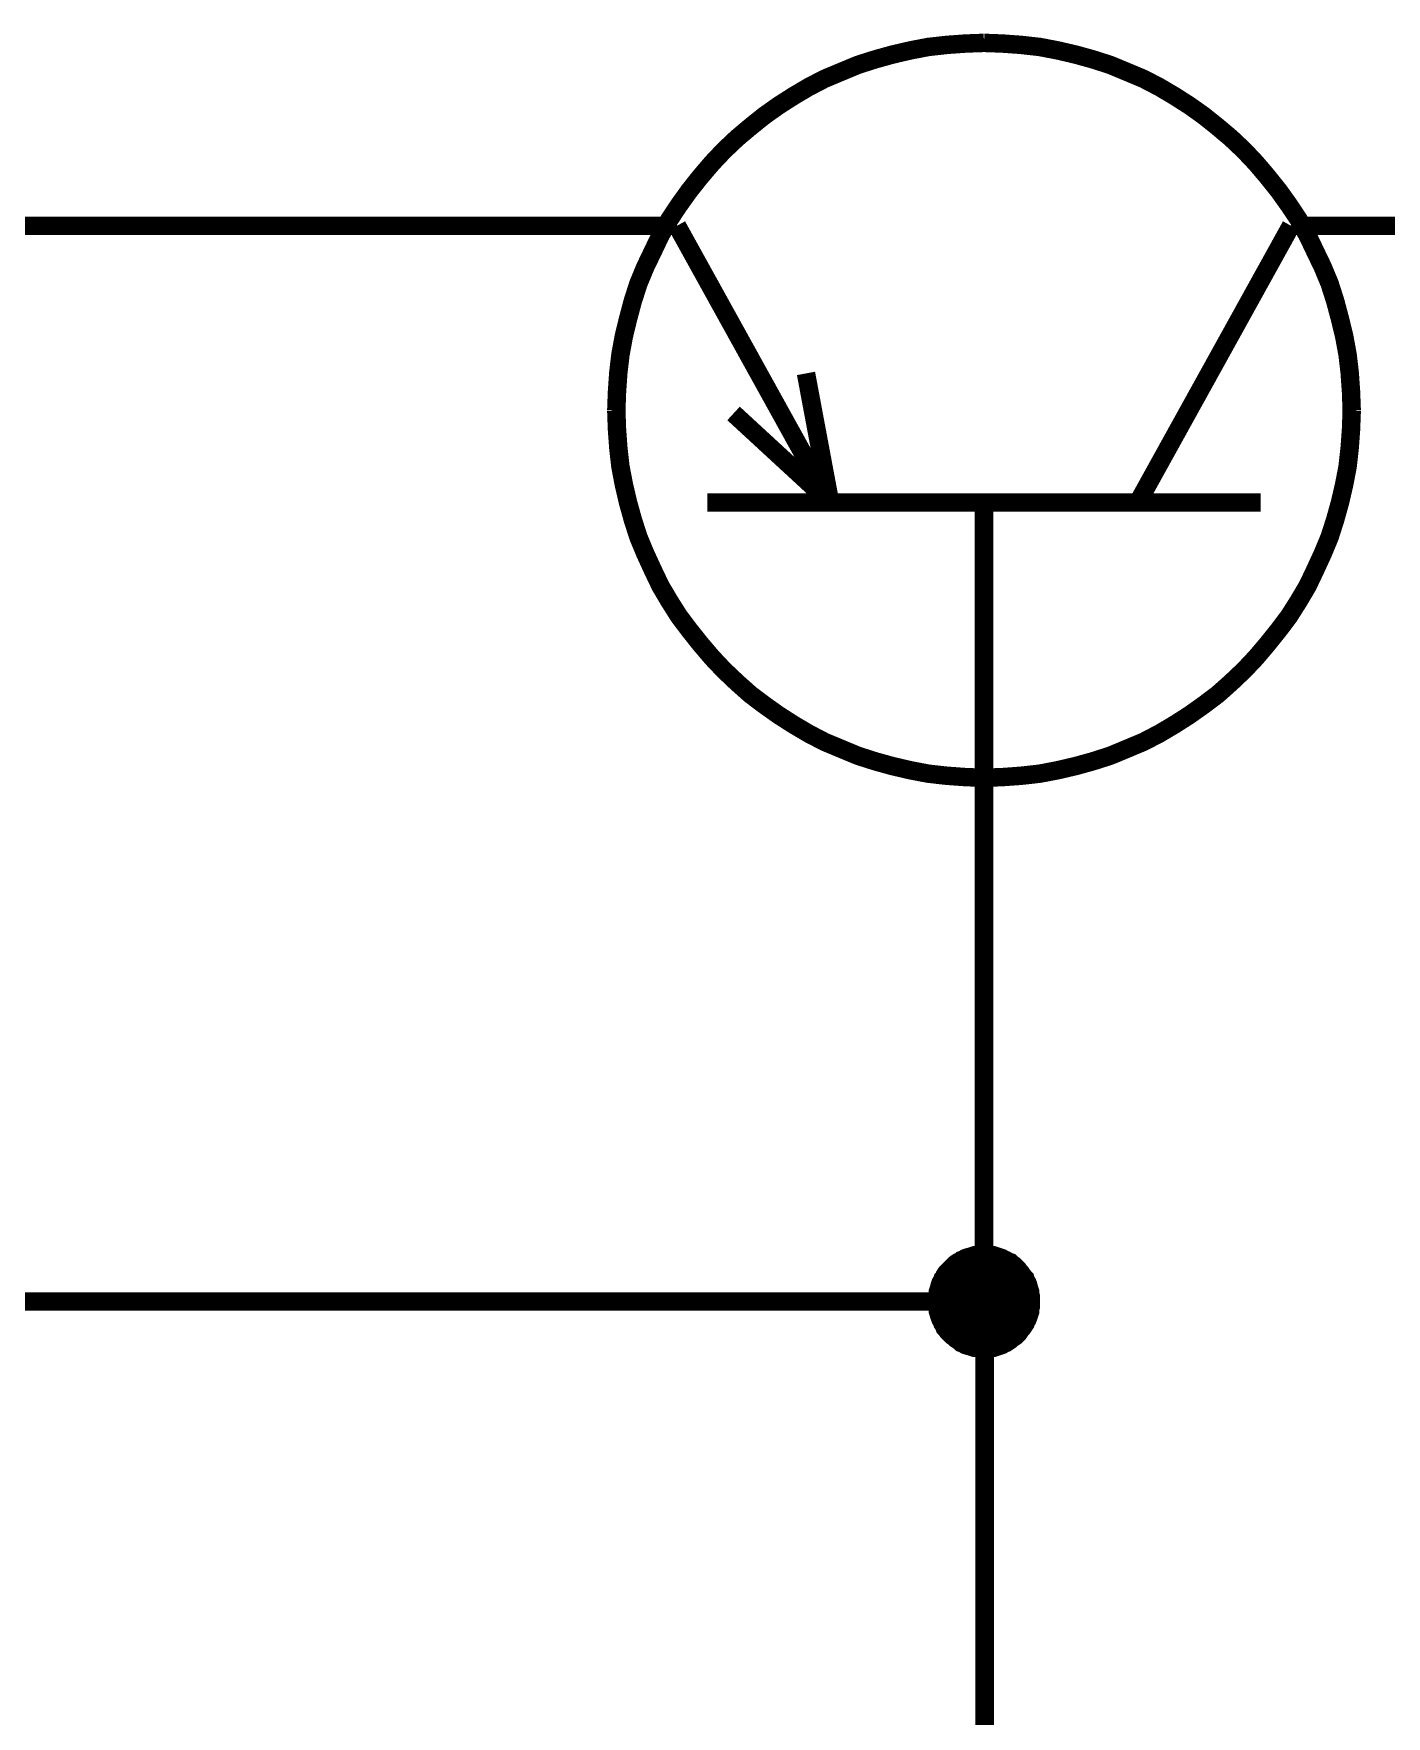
# Model space of a CAD drawing. Header units: millimetres. Extents: x 0 to 420, y 0 to 297.
# Drawn here: x 144.55 to 166.56, y 75.74 to 103.13 of the extents above; entities that cross this region are included whole.
import ezdxf

# ---------------------------------------------------------------- set-up
doc = ezdxf.new("R2010")
doc.units = ezdxf.units.MM
doc.layers.add('Sheet', color=255, linetype='Continuous')

msp = doc.modelspace()

# ---------------------------------------------------------------- linework, layer by layer
at = {"layer": 'Sheet'}
for points, const_width in [([(154.031, 96.99), (154.042, 97.293), (154.064, 97.608), (154.098, 97.9), (154.154, 98.203), (154.222, 98.483), (154.3, 98.775), (154.39, 99.056), (154.502, 99.326), (154.626, 99.584), (154.749, 99.842), (154.895, 100.1), (155.052, 100.336), (155.221, 100.572), (155.4, 100.797), (155.591, 101.021), (155.782, 101.223), (155.996, 101.426), (156.209, 101.605), (156.433, 101.785), (156.669, 101.953), (156.916, 102.111), (157.163, 102.257), (157.421, 102.391), (157.691, 102.504), (157.96, 102.616), (158.241, 102.706), (158.522, 102.784), (158.814, 102.852), (159.106, 102.908), (159.409, 102.942), (159.712, 102.964), (160.015, 102.975)], 0.3), ([(160.015, 102.975), (159.712, 102.964), (159.409, 102.942), (159.106, 102.908), (158.814, 102.852), (158.522, 102.784), (158.241, 102.706), (157.96, 102.616), (157.691, 102.504), (157.421, 102.391), (157.163, 102.257), (156.916, 102.111), (156.669, 101.953), (156.433, 101.785), (156.209, 101.605), (155.996, 101.426), (155.782, 101.223), (155.591, 101.021), (155.4, 100.797), (155.221, 100.572), (155.052, 100.336), (154.895, 100.1), (154.749, 99.842), (154.626, 99.584), (154.502, 99.326), (154.39, 99.056), (154.3, 98.775), (154.222, 98.483), (154.154, 98.203), (154.098, 97.9), (154.064, 97.608), (154.042, 97.293), (154.031, 96.99)], 0.3), ([(160.015, 102.975), (160.318, 102.964), (160.621, 102.942), (160.924, 102.908), (161.216, 102.852), (161.508, 102.784), (161.789, 102.706), (162.07, 102.616), (162.339, 102.504), (162.609, 102.391), (162.867, 102.257), (163.114, 102.111), (163.361, 101.953), (163.597, 101.785), (163.821, 101.605), (164.034, 101.426), (164.248, 101.223), (164.439, 101.021), (164.629, 100.797), (164.809, 100.572), (164.978, 100.336), (165.135, 100.1), (165.281, 99.842), (165.404, 99.584), (165.528, 99.326), (165.64, 99.056), (165.73, 98.775), (165.808, 98.483), (165.876, 98.203), (165.932, 97.9), (165.966, 97.608), (165.988, 97.293), (165.999, 96.99)], 0.3), ([(165.999, 96.99), (165.988, 97.293), (165.966, 97.608), (165.932, 97.9), (165.876, 98.203), (165.808, 98.483), (165.73, 98.775), (165.64, 99.056), (165.528, 99.326), (165.404, 99.584), (165.281, 99.842), (165.135, 100.1), (164.978, 100.336), (164.809, 100.572), (164.629, 100.797), (164.439, 101.021), (164.248, 101.223), (164.034, 101.426), (163.821, 101.605), (163.597, 101.785), (163.361, 101.953), (163.114, 102.111), (162.867, 102.257), (162.609, 102.391), (162.339, 102.504), (162.07, 102.616), (161.789, 102.706), (161.508, 102.784), (161.216, 102.852), (160.924, 102.908), (160.621, 102.942), (160.318, 102.964), (160.015, 102.975)], 0.3), ([(117.519, 82.493), (115.026, 82.493), (115.026, 99.999), (150.011, 99.999)], 0.3), ([(155.019, 99.999), (150.011, 99.999)], 0.3), ([(155.019, 99.999), (157.511, 95.496)], 0.3), ([(165.011, 99.999), (162.519, 95.496)], 0.3), ([(165.011, 99.999), (170.007, 99.999)], 0.3), ([(157.118, 97.596), (157.511, 95.496)], 0.3), ([(160.015, 91.016), (159.712, 91.027), (159.409, 91.049), (159.106, 91.083), (158.814, 91.139), (158.522, 91.207), (158.241, 91.285), (157.96, 91.375), (157.691, 91.487), (157.421, 91.6), (157.163, 91.734), (156.916, 91.88), (156.669, 92.038), (156.433, 92.206), (156.209, 92.375), (155.996, 92.565), (155.782, 92.768), (155.591, 92.97), (155.4, 93.194), (155.221, 93.419), (155.052, 93.643), (154.895, 93.891), (154.749, 94.138), (154.626, 94.396), (154.502, 94.665), (154.39, 94.935), (154.3, 95.216), (154.222, 95.496), (154.154, 95.788), (154.098, 96.08), (154.064, 96.384), (154.042, 96.687), (154.031, 96.99)], 0.3), ([(154.031, 96.99), (154.031, 96.99)], 0.3), ([(154.031, 96.99), (154.042, 96.687), (154.064, 96.384), (154.098, 96.08), (154.154, 95.788), (154.222, 95.496), (154.3, 95.216), (154.39, 94.935), (154.502, 94.665), (154.626, 94.396), (154.749, 94.138), (154.895, 93.891), (155.052, 93.643), (155.221, 93.419), (155.4, 93.194), (155.591, 92.97), (155.782, 92.768), (155.996, 92.565), (156.209, 92.375), (156.433, 92.206), (156.669, 92.038), (156.916, 91.88), (157.163, 91.734), (157.421, 91.6), (157.691, 91.487), (157.96, 91.375), (158.241, 91.285), (158.522, 91.207), (158.814, 91.139), (159.106, 91.083), (159.409, 91.049), (159.712, 91.027), (160.015, 91.016)], 0.3), ([(157.511, 95.496), (155.939, 96.945)], 0.3), ([(165.999, 96.99), (165.988, 96.687), (165.966, 96.384), (165.932, 96.08), (165.876, 95.788), (165.808, 95.496), (165.73, 95.216), (165.64, 94.935), (165.528, 94.665), (165.404, 94.396), (165.281, 94.138), (165.135, 93.891), (164.978, 93.643), (164.809, 93.419), (164.629, 93.194), (164.439, 92.97), (164.248, 92.768), (164.034, 92.565), (163.821, 92.375), (163.597, 92.206), (163.361, 92.038), (163.114, 91.88), (162.867, 91.734), (162.609, 91.6), (162.339, 91.487), (162.07, 91.375), (161.789, 91.285), (161.508, 91.207), (161.216, 91.139), (160.924, 91.083), (160.621, 91.049), (160.318, 91.027), (160.015, 91.016)], 0.3), ([(160.015, 91.016), (160.318, 91.027), (160.621, 91.049), (160.924, 91.083), (161.216, 91.139), (161.508, 91.207), (161.789, 91.285), (162.07, 91.375), (162.339, 91.487), (162.609, 91.6), (162.867, 91.734), (163.114, 91.88), (163.361, 92.038), (163.597, 92.206), (163.821, 92.375), (164.034, 92.565), (164.248, 92.768), (164.439, 92.97), (164.629, 93.194), (164.809, 93.419), (164.978, 93.643), (165.135, 93.891), (165.281, 94.138), (165.404, 94.396), (165.528, 94.665), (165.64, 94.935), (165.73, 95.216), (165.808, 95.496), (165.876, 95.788), (165.932, 96.08), (165.966, 96.384), (165.988, 96.687), (165.999, 96.99)], 0.3), ([(165.999, 96.99), (165.999, 96.99), (165.999, 96.99), (165.999, 96.99), (165.999, 96.99), (165.999, 96.99), (165.999, 96.99), (165.999, 96.99), (165.999, 96.99), (165.999, 96.99), (165.999, 96.99), (165.999, 96.99), (165.999, 96.99), (165.999, 96.99), (165.999, 96.99), (165.999, 96.99), (165.999, 96.99), (165.999, 96.99), (165.999, 96.99), (165.999, 96.99), (165.999, 96.99), (165.999, 96.99), (165.999, 96.99), (165.999, 96.99), (165.999, 96.99), (165.999, 96.99), (165.999, 96.99), (165.999, 96.99), (165.999, 96.99), (165.999, 96.99), (165.999, 96.99), (165.999, 96.99), (165.999, 96.99)], 0.3), ([(165.999, 96.99), (165.999, 96.99)], 0.3), ([(164.517, 95.496), (155.513, 95.496)], 0.3), ([(160.015, 95.496), (160.015, 90.993)], 0.3), ([(160.015, 95.496), (164.517, 95.496)], 0.3), ([(160.015, 90.993), (160.015, 85.996)], 0.3), ([(160.015, 85.996), (160.015, 82.493)], 0.3), ([(159.251, 82.493), (159.251, 82.537), (159.251, 82.571), (159.263, 82.605), (159.263, 82.65), (159.274, 82.683), (159.285, 82.717), (159.296, 82.762), (159.308, 82.796), (159.33, 82.829), (159.341, 82.863), (159.364, 82.886), (159.375, 82.919), (159.397, 82.953), (159.42, 82.975), (159.454, 83.009), (159.476, 83.032), (159.499, 83.054), (159.532, 83.088), (159.555, 83.11), (159.588, 83.133), (159.622, 83.144), (159.644, 83.166), (159.678, 83.178), (159.712, 83.2), (159.746, 83.211), (159.79, 83.222), (159.824, 83.234), (159.858, 83.245), (159.903, 83.245), (159.936, 83.256), (159.97, 83.256), (160.015, 83.256)], 0.3), ([(159.251, 82.493), (159.251, 82.537), (159.251, 82.571), (159.263, 82.605), (159.263, 82.65), (159.274, 82.683), (159.285, 82.717), (159.296, 82.762), (159.308, 82.796), (159.33, 82.829), (159.341, 82.863), (159.364, 82.886), (159.375, 82.919), (159.397, 82.953), (159.42, 82.975), (159.454, 83.009), (159.476, 83.032), (159.499, 83.054), (159.532, 83.088), (159.555, 83.11), (159.588, 83.133), (159.622, 83.144), (159.644, 83.166), (159.678, 83.178), (159.712, 83.2), (159.746, 83.211), (159.79, 83.222), (159.824, 83.234), (159.858, 83.245), (159.903, 83.245), (159.936, 83.256), (159.97, 83.256), (160.015, 83.256)], 0.3), ([(159.251, 82.493), (159.251, 82.537), (159.251, 82.571), (159.263, 82.605), (159.263, 82.65), (159.274, 82.683), (159.285, 82.717), (159.296, 82.762), (159.308, 82.796), (159.33, 82.829), (159.341, 82.863), (159.364, 82.886), (159.375, 82.919), (159.397, 82.953), (159.42, 82.975), (159.454, 83.009), (159.476, 83.032), (159.499, 83.054), (159.532, 83.088), (159.555, 83.11), (159.588, 83.133), (159.622, 83.144), (159.644, 83.166), (159.678, 83.178), (159.712, 83.2), (159.746, 83.211), (159.79, 83.222), (159.824, 83.234), (159.858, 83.245), (159.903, 83.245), (159.936, 83.256), (159.97, 83.256), (160.015, 83.256)], 0.3), ([(159.251, 82.493), (159.251, 82.537), (159.251, 82.571), (159.263, 82.605), (159.263, 82.65), (159.274, 82.683), (159.285, 82.717), (159.296, 82.762), (159.308, 82.796), (159.33, 82.829), (159.341, 82.863), (159.364, 82.886), (159.375, 82.919), (159.397, 82.953), (159.42, 82.975), (159.454, 83.009), (159.476, 83.032), (159.499, 83.054), (159.532, 83.088), (159.555, 83.11), (159.588, 83.133), (159.622, 83.144), (159.644, 83.166), (159.678, 83.178), (159.712, 83.2), (159.746, 83.211), (159.79, 83.222), (159.824, 83.234), (159.858, 83.245), (159.903, 83.245), (159.936, 83.256), (159.97, 83.256), (160.015, 83.256)], 0.3), ([(159.251, 82.493), (159.251, 82.537), (159.251, 82.571), (159.263, 82.605), (159.263, 82.65), (159.274, 82.683), (159.285, 82.717), (159.296, 82.762), (159.308, 82.796), (159.33, 82.829), (159.341, 82.863), (159.364, 82.886), (159.375, 82.919), (159.397, 82.953), (159.42, 82.975), (159.454, 83.009), (159.476, 83.032), (159.499, 83.054), (159.532, 83.088), (159.555, 83.11), (159.588, 83.133), (159.622, 83.144), (159.644, 83.166), (159.678, 83.178), (159.712, 83.2), (159.746, 83.211), (159.79, 83.222), (159.824, 83.234), (159.858, 83.245), (159.903, 83.245), (159.936, 83.256), (159.97, 83.256), (160.015, 83.256)], 0.0991), ([(159.251, 82.493), (159.251, 82.537), (159.251, 82.571), (159.263, 82.605), (159.263, 82.65), (159.274, 82.683), (159.285, 82.717), (159.296, 82.762), (159.308, 82.796), (159.33, 82.829), (159.341, 82.863), (159.364, 82.886), (159.375, 82.919), (159.397, 82.953), (159.42, 82.975), (159.454, 83.009), (159.476, 83.032), (159.499, 83.054), (159.532, 83.088), (159.555, 83.11), (159.588, 83.133), (159.622, 83.144), (159.644, 83.166), (159.678, 83.178), (159.712, 83.2), (159.746, 83.211), (159.79, 83.222), (159.824, 83.234), (159.858, 83.245), (159.903, 83.245), (159.936, 83.256), (159.97, 83.256), (160.015, 83.256)], 0.0991), ([(159.251, 82.493), (159.251, 82.537), (159.251, 82.571), (159.263, 82.605), (159.263, 82.65), (159.274, 82.683), (159.285, 82.717), (159.296, 82.762), (159.308, 82.796), (159.33, 82.829), (159.341, 82.863), (159.364, 82.886), (159.375, 82.919), (159.397, 82.953), (159.42, 82.975), (159.454, 83.009), (159.476, 83.032), (159.499, 83.054), (159.532, 83.088), (159.555, 83.11), (159.588, 83.133), (159.622, 83.144), (159.644, 83.166), (159.678, 83.178), (159.712, 83.2), (159.746, 83.211), (159.79, 83.222), (159.824, 83.234), (159.858, 83.245), (159.903, 83.245), (159.936, 83.256), (159.97, 83.256), (160.015, 83.256)], 0.0991), ([(159.251, 82.493), (159.251, 82.537), (159.251, 82.571), (159.263, 82.605), (159.263, 82.65), (159.274, 82.683), (159.285, 82.717), (159.296, 82.762), (159.308, 82.796), (159.33, 82.829), (159.341, 82.863), (159.364, 82.886), (159.375, 82.919), (159.397, 82.953), (159.42, 82.975), (159.454, 83.009), (159.476, 83.032), (159.499, 83.054), (159.532, 83.088), (159.555, 83.11), (159.588, 83.133), (159.622, 83.144), (159.644, 83.166), (159.678, 83.178), (159.712, 83.2), (159.746, 83.211), (159.79, 83.222), (159.824, 83.234), (159.858, 83.245), (159.903, 83.245), (159.936, 83.256), (159.97, 83.256), (160.015, 83.256)], 0.0991), ([(160.015, 83.256), (160.015, 83.256)], 0.3), ([(160.015, 83.256), (160.049, 83.256), (160.094, 83.256), (160.127, 83.245), (160.172, 83.245), (160.206, 83.234), (160.24, 83.222), (160.273, 83.211), (160.307, 83.2), (160.341, 83.178), (160.374, 83.166), (160.408, 83.144), (160.442, 83.133), (160.464, 83.11), (160.498, 83.088), (160.531, 83.054), (160.554, 83.032), (160.576, 83.009), (160.599, 82.975), (160.621, 82.953), (160.644, 82.919), (160.666, 82.886), (160.689, 82.863), (160.7, 82.829), (160.722, 82.796), (160.734, 82.762), (160.745, 82.717), (160.756, 82.683), (160.767, 82.65), (160.767, 82.605), (160.778, 82.571), (160.778, 82.537), (160.778, 82.493)], 0.3), ([(160.015, 83.256), (160.015, 83.256)], 0.3), ([(160.015, 83.256), (160.049, 83.256), (160.094, 83.256), (160.127, 83.245), (160.172, 83.245), (160.206, 83.234), (160.24, 83.222), (160.273, 83.211), (160.307, 83.2), (160.341, 83.178), (160.374, 83.166), (160.408, 83.144), (160.442, 83.133), (160.464, 83.11), (160.498, 83.088), (160.531, 83.054), (160.554, 83.032), (160.576, 83.009), (160.599, 82.975), (160.621, 82.953), (160.644, 82.919), (160.666, 82.886), (160.689, 82.863), (160.7, 82.829), (160.722, 82.796), (160.734, 82.762), (160.745, 82.717), (160.756, 82.683), (160.767, 82.65), (160.767, 82.605), (160.778, 82.571), (160.778, 82.537), (160.778, 82.493)], 0.3), ([(160.015, 83.256), (160.015, 83.256)], 0.3), ([(160.015, 83.256), (160.049, 83.256), (160.094, 83.256), (160.127, 83.245), (160.172, 83.245), (160.206, 83.234), (160.24, 83.222), (160.273, 83.211), (160.307, 83.2), (160.341, 83.178), (160.374, 83.166), (160.408, 83.144), (160.442, 83.133), (160.464, 83.11), (160.498, 83.088), (160.531, 83.054), (160.554, 83.032), (160.576, 83.009), (160.599, 82.975), (160.621, 82.953), (160.644, 82.919), (160.666, 82.886), (160.689, 82.863), (160.7, 82.829), (160.722, 82.796), (160.734, 82.762), (160.745, 82.717), (160.756, 82.683), (160.767, 82.65), (160.767, 82.605), (160.778, 82.571), (160.778, 82.537), (160.778, 82.493)], 0.3), ([(160.015, 83.256), (160.015, 83.256)], 0.3), ([(160.015, 83.256), (160.049, 83.256), (160.094, 83.256), (160.127, 83.245), (160.172, 83.245), (160.206, 83.234), (160.24, 83.222), (160.273, 83.211), (160.307, 83.2), (160.341, 83.178), (160.374, 83.166), (160.408, 83.144), (160.442, 83.133), (160.464, 83.11), (160.498, 83.088), (160.531, 83.054), (160.554, 83.032), (160.576, 83.009), (160.599, 82.975), (160.621, 82.953), (160.644, 82.919), (160.666, 82.886), (160.689, 82.863), (160.7, 82.829), (160.722, 82.796), (160.734, 82.762), (160.745, 82.717), (160.756, 82.683), (160.767, 82.65), (160.767, 82.605), (160.778, 82.571), (160.778, 82.537), (160.778, 82.493)], 0.3), ([(160.015, 83.256), (160.015, 83.256)], 0.0991), ([(160.015, 83.256), (160.049, 83.256), (160.094, 83.256), (160.127, 83.245), (160.172, 83.245), (160.206, 83.234), (160.24, 83.222), (160.273, 83.211), (160.307, 83.2), (160.341, 83.178), (160.374, 83.166), (160.408, 83.144), (160.442, 83.133), (160.464, 83.11), (160.498, 83.088), (160.531, 83.054), (160.554, 83.032), (160.576, 83.009), (160.599, 82.975), (160.621, 82.953), (160.644, 82.919), (160.666, 82.886), (160.689, 82.863), (160.7, 82.829), (160.722, 82.796), (160.734, 82.762), (160.745, 82.717), (160.756, 82.683), (160.767, 82.65), (160.767, 82.605), (160.778, 82.571), (160.778, 82.537), (160.778, 82.493)], 0.0991), ([(160.015, 83.256), (160.015, 83.256)], 0.0991), ([(160.015, 83.256), (160.049, 83.256), (160.094, 83.256), (160.127, 83.245), (160.172, 83.245), (160.206, 83.234), (160.24, 83.222), (160.273, 83.211), (160.307, 83.2), (160.341, 83.178), (160.374, 83.166), (160.408, 83.144), (160.442, 83.133), (160.464, 83.11), (160.498, 83.088), (160.531, 83.054), (160.554, 83.032), (160.576, 83.009), (160.599, 82.975), (160.621, 82.953), (160.644, 82.919), (160.666, 82.886), (160.689, 82.863), (160.7, 82.829), (160.722, 82.796), (160.734, 82.762), (160.745, 82.717), (160.756, 82.683), (160.767, 82.65), (160.767, 82.605), (160.778, 82.571), (160.778, 82.537), (160.778, 82.493)], 0.0991), ([(160.015, 83.256), (160.015, 83.256)], 0.0991), ([(160.015, 83.256), (160.049, 83.256), (160.094, 83.256), (160.127, 83.245), (160.172, 83.245), (160.206, 83.234), (160.24, 83.222), (160.273, 83.211), (160.307, 83.2), (160.341, 83.178), (160.374, 83.166), (160.408, 83.144), (160.442, 83.133), (160.464, 83.11), (160.498, 83.088), (160.531, 83.054), (160.554, 83.032), (160.576, 83.009), (160.599, 82.975), (160.621, 82.953), (160.644, 82.919), (160.666, 82.886), (160.689, 82.863), (160.7, 82.829), (160.722, 82.796), (160.734, 82.762), (160.745, 82.717), (160.756, 82.683), (160.767, 82.65), (160.767, 82.605), (160.778, 82.571), (160.778, 82.537), (160.778, 82.493)], 0.0991), ([(160.015, 83.256), (160.015, 83.256)], 0.0991), ([(160.015, 83.256), (160.049, 83.256), (160.094, 83.256), (160.127, 83.245), (160.172, 83.245), (160.206, 83.234), (160.24, 83.222), (160.273, 83.211), (160.307, 83.2), (160.341, 83.178), (160.374, 83.166), (160.408, 83.144), (160.442, 83.133), (160.464, 83.11), (160.498, 83.088), (160.531, 83.054), (160.554, 83.032), (160.576, 83.009), (160.599, 82.975), (160.621, 82.953), (160.644, 82.919), (160.666, 82.886), (160.689, 82.863), (160.7, 82.829), (160.722, 82.796), (160.734, 82.762), (160.745, 82.717), (160.756, 82.683), (160.767, 82.65), (160.767, 82.605), (160.778, 82.571), (160.778, 82.537), (160.778, 82.493)], 0.0991), ([(137.515, 82.493), (160.015, 82.493), (160.026, 82.493), (160.026, 72.498)], 0.3), ([(160.015, 81.729), (159.97, 81.729), (159.936, 81.729), (159.903, 81.74), (159.858, 81.74), (159.824, 81.751), (159.79, 81.763), (159.746, 81.774), (159.712, 81.785), (159.678, 81.808), (159.644, 81.819), (159.622, 81.841), (159.588, 81.864), (159.555, 81.886), (159.532, 81.909), (159.499, 81.931), (159.476, 81.953), (159.454, 81.976), (159.42, 82.01), (159.397, 82.043), (159.375, 82.066), (159.364, 82.099), (159.341, 82.133), (159.33, 82.167), (159.308, 82.201), (159.296, 82.234), (159.285, 82.268), (159.274, 82.302), (159.263, 82.335), (159.263, 82.38), (159.251, 82.414), (159.251, 82.459), (159.251, 82.493)], 0.3), ([(159.251, 82.493), (159.251, 82.493)], 0.3), ([(160.015, 81.729), (159.97, 81.729), (159.936, 81.729), (159.903, 81.74), (159.858, 81.74), (159.824, 81.751), (159.79, 81.763), (159.746, 81.774), (159.712, 81.785), (159.678, 81.808), (159.644, 81.819), (159.622, 81.841), (159.588, 81.864), (159.555, 81.886), (159.532, 81.909), (159.499, 81.931), (159.476, 81.953), (159.454, 81.976), (159.42, 82.01), (159.397, 82.043), (159.375, 82.066), (159.364, 82.099), (159.341, 82.133), (159.33, 82.167), (159.308, 82.201), (159.296, 82.234), (159.285, 82.268), (159.274, 82.302), (159.263, 82.335), (159.263, 82.38), (159.251, 82.414), (159.251, 82.459), (159.251, 82.493)], 0.3), ([(159.251, 82.493), (159.251, 82.493)], 0.3), ([(160.015, 81.729), (159.97, 81.729), (159.936, 81.729), (159.903, 81.74), (159.858, 81.74), (159.824, 81.751), (159.79, 81.763), (159.746, 81.774), (159.712, 81.785), (159.678, 81.808), (159.644, 81.819), (159.622, 81.841), (159.588, 81.864), (159.555, 81.886), (159.532, 81.909), (159.499, 81.931), (159.476, 81.953), (159.454, 81.976), (159.42, 82.01), (159.397, 82.043), (159.375, 82.066), (159.364, 82.099), (159.341, 82.133), (159.33, 82.167), (159.308, 82.201), (159.296, 82.234), (159.285, 82.268), (159.274, 82.302), (159.263, 82.335), (159.263, 82.38), (159.251, 82.414), (159.251, 82.459), (159.251, 82.493)], 0.3), ([(159.251, 82.493), (159.251, 82.493)], 0.3), ([(160.015, 81.729), (159.97, 81.729), (159.936, 81.729), (159.903, 81.74), (159.858, 81.74), (159.824, 81.751), (159.79, 81.763), (159.746, 81.774), (159.712, 81.785), (159.678, 81.808), (159.644, 81.819), (159.622, 81.841), (159.588, 81.864), (159.555, 81.886), (159.532, 81.909), (159.499, 81.931), (159.476, 81.953), (159.454, 81.976), (159.42, 82.01), (159.397, 82.043), (159.375, 82.066), (159.364, 82.099), (159.341, 82.133), (159.33, 82.167), (159.308, 82.201), (159.296, 82.234), (159.285, 82.268), (159.274, 82.302), (159.263, 82.335), (159.263, 82.38), (159.251, 82.414), (159.251, 82.459), (159.251, 82.493)], 0.3), ([(159.251, 82.493), (159.251, 82.493)], 0.3), ([(160.015, 81.729), (159.97, 81.729), (159.936, 81.729), (159.903, 81.74), (159.858, 81.74), (159.824, 81.751), (159.79, 81.763), (159.746, 81.774), (159.712, 81.785), (159.678, 81.808), (159.644, 81.819), (159.622, 81.841), (159.588, 81.864), (159.555, 81.886), (159.532, 81.909), (159.499, 81.931), (159.476, 81.953), (159.454, 81.976), (159.42, 82.01), (159.397, 82.043), (159.375, 82.066), (159.364, 82.099), (159.341, 82.133), (159.33, 82.167), (159.308, 82.201), (159.296, 82.234), (159.285, 82.268), (159.274, 82.302), (159.263, 82.335), (159.263, 82.38), (159.251, 82.414), (159.251, 82.459), (159.251, 82.493)], 0.0991), ([(159.251, 82.493), (159.251, 82.493)], 0.0991), ([(160.015, 81.729), (159.97, 81.729), (159.936, 81.729), (159.903, 81.74), (159.858, 81.74), (159.824, 81.751), (159.79, 81.763), (159.746, 81.774), (159.712, 81.785), (159.678, 81.808), (159.644, 81.819), (159.622, 81.841), (159.588, 81.864), (159.555, 81.886), (159.532, 81.909), (159.499, 81.931), (159.476, 81.953), (159.454, 81.976), (159.42, 82.01), (159.397, 82.043), (159.375, 82.066), (159.364, 82.099), (159.341, 82.133), (159.33, 82.167), (159.308, 82.201), (159.296, 82.234), (159.285, 82.268), (159.274, 82.302), (159.263, 82.335), (159.263, 82.38), (159.251, 82.414), (159.251, 82.459), (159.251, 82.493)], 0.0991), ([(159.251, 82.493), (159.251, 82.493)], 0.0991), ([(160.015, 81.729), (159.97, 81.729), (159.936, 81.729), (159.903, 81.74), (159.858, 81.74), (159.824, 81.751), (159.79, 81.763), (159.746, 81.774), (159.712, 81.785), (159.678, 81.808), (159.644, 81.819), (159.622, 81.841), (159.588, 81.864), (159.555, 81.886), (159.532, 81.909), (159.499, 81.931), (159.476, 81.953), (159.454, 81.976), (159.42, 82.01), (159.397, 82.043), (159.375, 82.066), (159.364, 82.099), (159.341, 82.133), (159.33, 82.167), (159.308, 82.201), (159.296, 82.234), (159.285, 82.268), (159.274, 82.302), (159.263, 82.335), (159.263, 82.38), (159.251, 82.414), (159.251, 82.459), (159.251, 82.493)], 0.0991), ([(159.251, 82.493), (159.251, 82.493)], 0.0991), ([(160.015, 81.729), (159.97, 81.729), (159.936, 81.729), (159.903, 81.74), (159.858, 81.74), (159.824, 81.751), (159.79, 81.763), (159.746, 81.774), (159.712, 81.785), (159.678, 81.808), (159.644, 81.819), (159.622, 81.841), (159.588, 81.864), (159.555, 81.886), (159.532, 81.909), (159.499, 81.931), (159.476, 81.953), (159.454, 81.976), (159.42, 82.01), (159.397, 82.043), (159.375, 82.066), (159.364, 82.099), (159.341, 82.133), (159.33, 82.167), (159.308, 82.201), (159.296, 82.234), (159.285, 82.268), (159.274, 82.302), (159.263, 82.335), (159.263, 82.38), (159.251, 82.414), (159.251, 82.459), (159.251, 82.493)], 0.0991), ([(159.251, 82.493), (159.251, 82.493)], 0.0991), ([(160.778, 82.493), (160.778, 82.459), (160.778, 82.414), (160.767, 82.38), (160.767, 82.335), (160.756, 82.302), (160.745, 82.268), (160.734, 82.234), (160.722, 82.201), (160.7, 82.167), (160.689, 82.133), (160.666, 82.099), (160.644, 82.066), (160.621, 82.043), (160.599, 82.01), (160.576, 81.976), (160.554, 81.953), (160.531, 81.931), (160.498, 81.909), (160.464, 81.886), (160.442, 81.864), (160.408, 81.841), (160.374, 81.819), (160.341, 81.808), (160.307, 81.785), (160.273, 81.774), (160.24, 81.763), (160.206, 81.751), (160.172, 81.74), (160.127, 81.74), (160.094, 81.729), (160.049, 81.729), (160.015, 81.729)], 0.3), ([(160.778, 82.493), (160.778, 82.459), (160.778, 82.414), (160.767, 82.38), (160.767, 82.335), (160.756, 82.302), (160.745, 82.268), (160.734, 82.234), (160.722, 82.201), (160.7, 82.167), (160.689, 82.133), (160.666, 82.099), (160.644, 82.066), (160.621, 82.043), (160.599, 82.01), (160.576, 81.976), (160.554, 81.953), (160.531, 81.931), (160.498, 81.909), (160.464, 81.886), (160.442, 81.864), (160.408, 81.841), (160.374, 81.819), (160.341, 81.808), (160.307, 81.785), (160.273, 81.774), (160.24, 81.763), (160.206, 81.751), (160.172, 81.74), (160.127, 81.74), (160.094, 81.729), (160.049, 81.729), (160.015, 81.729)], 0.3), ([(160.778, 82.493), (160.778, 82.459), (160.778, 82.414), (160.767, 82.38), (160.767, 82.335), (160.756, 82.302), (160.745, 82.268), (160.734, 82.234), (160.722, 82.201), (160.7, 82.167), (160.689, 82.133), (160.666, 82.099), (160.644, 82.066), (160.621, 82.043), (160.599, 82.01), (160.576, 81.976), (160.554, 81.953), (160.531, 81.931), (160.498, 81.909), (160.464, 81.886), (160.442, 81.864), (160.408, 81.841), (160.374, 81.819), (160.341, 81.808), (160.307, 81.785), (160.273, 81.774), (160.24, 81.763), (160.206, 81.751), (160.172, 81.74), (160.127, 81.74), (160.094, 81.729), (160.049, 81.729), (160.015, 81.729)], 0.3), ([(160.778, 82.493), (160.778, 82.459), (160.778, 82.414), (160.767, 82.38), (160.767, 82.335), (160.756, 82.302), (160.745, 82.268), (160.734, 82.234), (160.722, 82.201), (160.7, 82.167), (160.689, 82.133), (160.666, 82.099), (160.644, 82.066), (160.621, 82.043), (160.599, 82.01), (160.576, 81.976), (160.554, 81.953), (160.531, 81.931), (160.498, 81.909), (160.464, 81.886), (160.442, 81.864), (160.408, 81.841), (160.374, 81.819), (160.341, 81.808), (160.307, 81.785), (160.273, 81.774), (160.24, 81.763), (160.206, 81.751), (160.172, 81.74), (160.127, 81.74), (160.094, 81.729), (160.049, 81.729), (160.015, 81.729)], 0.3), ([(160.778, 82.493), (160.778, 82.459), (160.778, 82.414), (160.767, 82.38), (160.767, 82.335), (160.756, 82.302), (160.745, 82.268), (160.734, 82.234), (160.722, 82.201), (160.7, 82.167), (160.689, 82.133), (160.666, 82.099), (160.644, 82.066), (160.621, 82.043), (160.599, 82.01), (160.576, 81.976), (160.554, 81.953), (160.531, 81.931), (160.498, 81.909), (160.464, 81.886), (160.442, 81.864), (160.408, 81.841), (160.374, 81.819), (160.341, 81.808), (160.307, 81.785), (160.273, 81.774), (160.24, 81.763), (160.206, 81.751), (160.172, 81.74), (160.127, 81.74), (160.094, 81.729), (160.049, 81.729), (160.015, 81.729)], 0.0991), ([(160.778, 82.493), (160.778, 82.459), (160.778, 82.414), (160.767, 82.38), (160.767, 82.335), (160.756, 82.302), (160.745, 82.268), (160.734, 82.234), (160.722, 82.201), (160.7, 82.167), (160.689, 82.133), (160.666, 82.099), (160.644, 82.066), (160.621, 82.043), (160.599, 82.01), (160.576, 81.976), (160.554, 81.953), (160.531, 81.931), (160.498, 81.909), (160.464, 81.886), (160.442, 81.864), (160.408, 81.841), (160.374, 81.819), (160.341, 81.808), (160.307, 81.785), (160.273, 81.774), (160.24, 81.763), (160.206, 81.751), (160.172, 81.74), (160.127, 81.74), (160.094, 81.729), (160.049, 81.729), (160.015, 81.729)], 0.0991), ([(160.778, 82.493), (160.778, 82.459), (160.778, 82.414), (160.767, 82.38), (160.767, 82.335), (160.756, 82.302), (160.745, 82.268), (160.734, 82.234), (160.722, 82.201), (160.7, 82.167), (160.689, 82.133), (160.666, 82.099), (160.644, 82.066), (160.621, 82.043), (160.599, 82.01), (160.576, 81.976), (160.554, 81.953), (160.531, 81.931), (160.498, 81.909), (160.464, 81.886), (160.442, 81.864), (160.408, 81.841), (160.374, 81.819), (160.341, 81.808), (160.307, 81.785), (160.273, 81.774), (160.24, 81.763), (160.206, 81.751), (160.172, 81.74), (160.127, 81.74), (160.094, 81.729), (160.049, 81.729), (160.015, 81.729)], 0.0991), ([(160.778, 82.493), (160.778, 82.459), (160.778, 82.414), (160.767, 82.38), (160.767, 82.335), (160.756, 82.302), (160.745, 82.268), (160.734, 82.234), (160.722, 82.201), (160.7, 82.167), (160.689, 82.133), (160.666, 82.099), (160.644, 82.066), (160.621, 82.043), (160.599, 82.01), (160.576, 81.976), (160.554, 81.953), (160.531, 81.931), (160.498, 81.909), (160.464, 81.886), (160.442, 81.864), (160.408, 81.841), (160.374, 81.819), (160.341, 81.808), (160.307, 81.785), (160.273, 81.774), (160.24, 81.763), (160.206, 81.751), (160.172, 81.74), (160.127, 81.74), (160.094, 81.729), (160.049, 81.729), (160.015, 81.729)], 0.0991), ([(160.778, 82.493), (160.778, 82.493), (160.778, 82.493), (160.778, 82.493), (160.778, 82.493), (160.778, 82.493), (160.778, 82.493), (160.778, 82.493), (160.778, 82.493), (160.778, 82.493), (160.778, 82.493), (160.778, 82.493), (160.778, 82.493), (160.778, 82.493), (160.778, 82.493), (160.778, 82.493), (160.778, 82.493), (160.778, 82.493), (160.778, 82.493), (160.778, 82.493), (160.778, 82.493), (160.778, 82.493), (160.778, 82.493), (160.778, 82.493), (160.778, 82.493), (160.778, 82.493), (160.778, 82.493), (160.778, 82.493), (160.778, 82.493), (160.778, 82.493), (160.778, 82.493), (160.778, 82.493), (160.778, 82.493)], 0.3), ([(160.778, 82.493), (160.778, 82.493)], 0.3), ([(160.778, 82.493), (160.778, 82.493), (160.778, 82.493), (160.778, 82.493), (160.778, 82.493), (160.778, 82.493), (160.778, 82.493), (160.778, 82.493), (160.778, 82.493), (160.778, 82.493), (160.778, 82.493), (160.778, 82.493), (160.778, 82.493), (160.778, 82.493), (160.778, 82.493), (160.778, 82.493), (160.778, 82.493), (160.778, 82.493), (160.778, 82.493), (160.778, 82.493), (160.778, 82.493), (160.778, 82.493), (160.778, 82.493), (160.778, 82.493), (160.778, 82.493), (160.778, 82.493), (160.778, 82.493), (160.778, 82.493), (160.778, 82.493), (160.778, 82.493), (160.778, 82.493), (160.778, 82.493), (160.778, 82.493)], 0.3), ([(160.778, 82.493), (160.778, 82.493)], 0.3), ([(160.778, 82.493), (160.778, 82.493), (160.778, 82.493), (160.778, 82.493), (160.778, 82.493), (160.778, 82.493), (160.778, 82.493), (160.778, 82.493), (160.778, 82.493), (160.778, 82.493), (160.778, 82.493), (160.778, 82.493), (160.778, 82.493), (160.778, 82.493), (160.778, 82.493), (160.778, 82.493), (160.778, 82.493), (160.778, 82.493), (160.778, 82.493), (160.778, 82.493), (160.778, 82.493), (160.778, 82.493), (160.778, 82.493), (160.778, 82.493), (160.778, 82.493), (160.778, 82.493), (160.778, 82.493), (160.778, 82.493), (160.778, 82.493), (160.778, 82.493), (160.778, 82.493), (160.778, 82.493), (160.778, 82.493)], 0.3), ([(160.778, 82.493), (160.778, 82.493)], 0.3), ([(160.778, 82.493), (160.778, 82.493), (160.778, 82.493), (160.778, 82.493), (160.778, 82.493), (160.778, 82.493), (160.778, 82.493), (160.778, 82.493), (160.778, 82.493), (160.778, 82.493), (160.778, 82.493), (160.778, 82.493), (160.778, 82.493), (160.778, 82.493), (160.778, 82.493), (160.778, 82.493), (160.778, 82.493), (160.778, 82.493), (160.778, 82.493), (160.778, 82.493), (160.778, 82.493), (160.778, 82.493), (160.778, 82.493), (160.778, 82.493), (160.778, 82.493), (160.778, 82.493), (160.778, 82.493), (160.778, 82.493), (160.778, 82.493), (160.778, 82.493), (160.778, 82.493), (160.778, 82.493), (160.778, 82.493)], 0.3), ([(160.778, 82.493), (160.778, 82.493)], 0.3), ([(160.778, 82.493), (160.778, 82.493), (160.778, 82.493), (160.778, 82.493), (160.778, 82.493), (160.778, 82.493), (160.778, 82.493), (160.778, 82.493), (160.778, 82.493), (160.778, 82.493), (160.778, 82.493), (160.778, 82.493), (160.778, 82.493), (160.778, 82.493), (160.778, 82.493), (160.778, 82.493), (160.778, 82.493), (160.778, 82.493), (160.778, 82.493), (160.778, 82.493), (160.778, 82.493), (160.778, 82.493), (160.778, 82.493), (160.778, 82.493), (160.778, 82.493), (160.778, 82.493), (160.778, 82.493), (160.778, 82.493), (160.778, 82.493), (160.778, 82.493), (160.778, 82.493), (160.778, 82.493), (160.778, 82.493)], 0.0991), ([(160.778, 82.493), (160.778, 82.493)], 0.0991), ([(160.778, 82.493), (160.778, 82.493), (160.778, 82.493), (160.778, 82.493), (160.778, 82.493), (160.778, 82.493), (160.778, 82.493), (160.778, 82.493), (160.778, 82.493), (160.778, 82.493), (160.778, 82.493), (160.778, 82.493), (160.778, 82.493), (160.778, 82.493), (160.778, 82.493), (160.778, 82.493), (160.778, 82.493), (160.778, 82.493), (160.778, 82.493), (160.778, 82.493), (160.778, 82.493), (160.778, 82.493), (160.778, 82.493), (160.778, 82.493), (160.778, 82.493), (160.778, 82.493), (160.778, 82.493), (160.778, 82.493), (160.778, 82.493), (160.778, 82.493), (160.778, 82.493), (160.778, 82.493), (160.778, 82.493)], 0.0991), ([(160.778, 82.493), (160.778, 82.493)], 0.0991), ([(160.778, 82.493), (160.778, 82.493), (160.778, 82.493), (160.778, 82.493), (160.778, 82.493), (160.778, 82.493), (160.778, 82.493), (160.778, 82.493), (160.778, 82.493), (160.778, 82.493), (160.778, 82.493), (160.778, 82.493), (160.778, 82.493), (160.778, 82.493), (160.778, 82.493), (160.778, 82.493), (160.778, 82.493), (160.778, 82.493), (160.778, 82.493), (160.778, 82.493), (160.778, 82.493), (160.778, 82.493), (160.778, 82.493), (160.778, 82.493), (160.778, 82.493), (160.778, 82.493), (160.778, 82.493), (160.778, 82.493), (160.778, 82.493), (160.778, 82.493), (160.778, 82.493), (160.778, 82.493), (160.778, 82.493)], 0.0991), ([(160.778, 82.493), (160.778, 82.493)], 0.0991), ([(160.778, 82.493), (160.778, 82.493), (160.778, 82.493), (160.778, 82.493), (160.778, 82.493), (160.778, 82.493), (160.778, 82.493), (160.778, 82.493), (160.778, 82.493), (160.778, 82.493), (160.778, 82.493), (160.778, 82.493), (160.778, 82.493), (160.778, 82.493), (160.778, 82.493), (160.778, 82.493), (160.778, 82.493), (160.778, 82.493), (160.778, 82.493), (160.778, 82.493), (160.778, 82.493), (160.778, 82.493), (160.778, 82.493), (160.778, 82.493), (160.778, 82.493), (160.778, 82.493), (160.778, 82.493), (160.778, 82.493), (160.778, 82.493), (160.778, 82.493), (160.778, 82.493), (160.778, 82.493), (160.778, 82.493)], 0.0991), ([(160.778, 82.493), (160.778, 82.493)], 0.0991)]:
    msp.add_lwpolyline(points, dxfattribs=dict(at, const_width=const_width))
at = {"layer": 'Sheet', "const_width": 0.762}
msp.add_lwpolyline([(159.619, 82.5, 1), (160.381, 82.5, 1)], format="xyb", close=True, dxfattribs=at)

doc.saveas('drawing.dxf')
